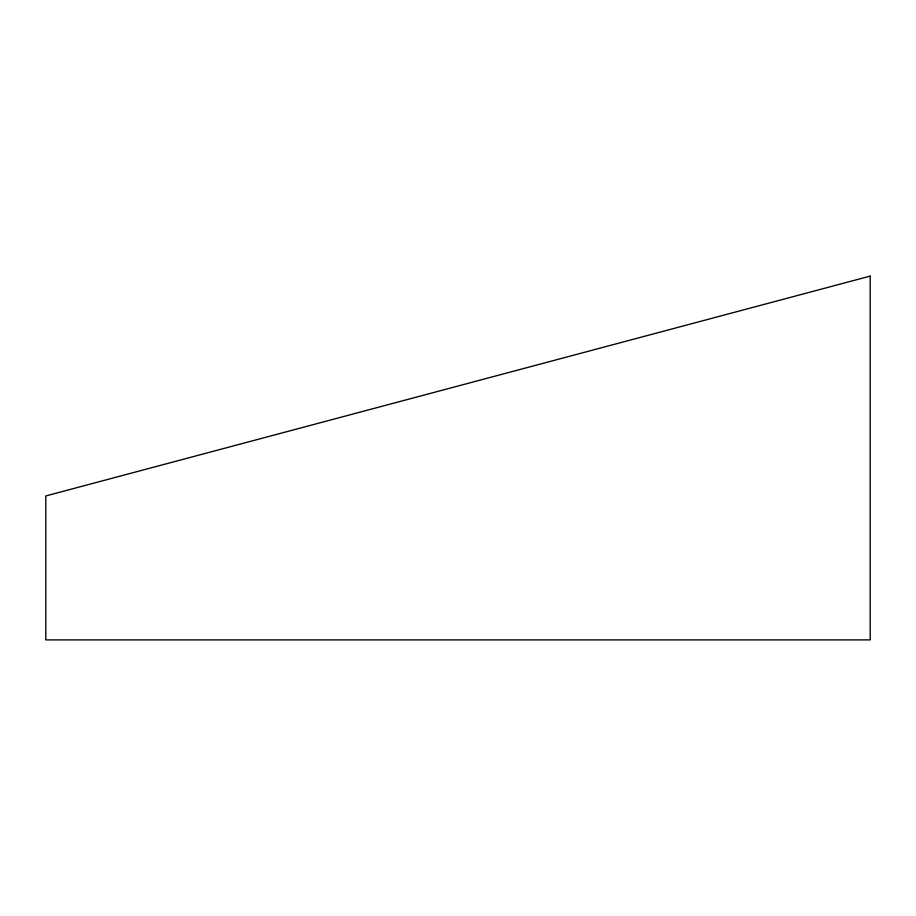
<?xml version="1.0" encoding="UTF-8"?>
<svg xmlns="http://www.w3.org/2000/svg" width="916" height="916" viewBox="0 0 916 916"><rect width="100%" height="100%" fill="white"/><g stroke="black" fill="none" stroke-linecap="round" stroke-linejoin="round"><path stroke-width="1.37" d="M870.2 276.105L45.8 495.945L45.8 639.895L870.2 639.895L870.2 276.105"/></g></svg>
